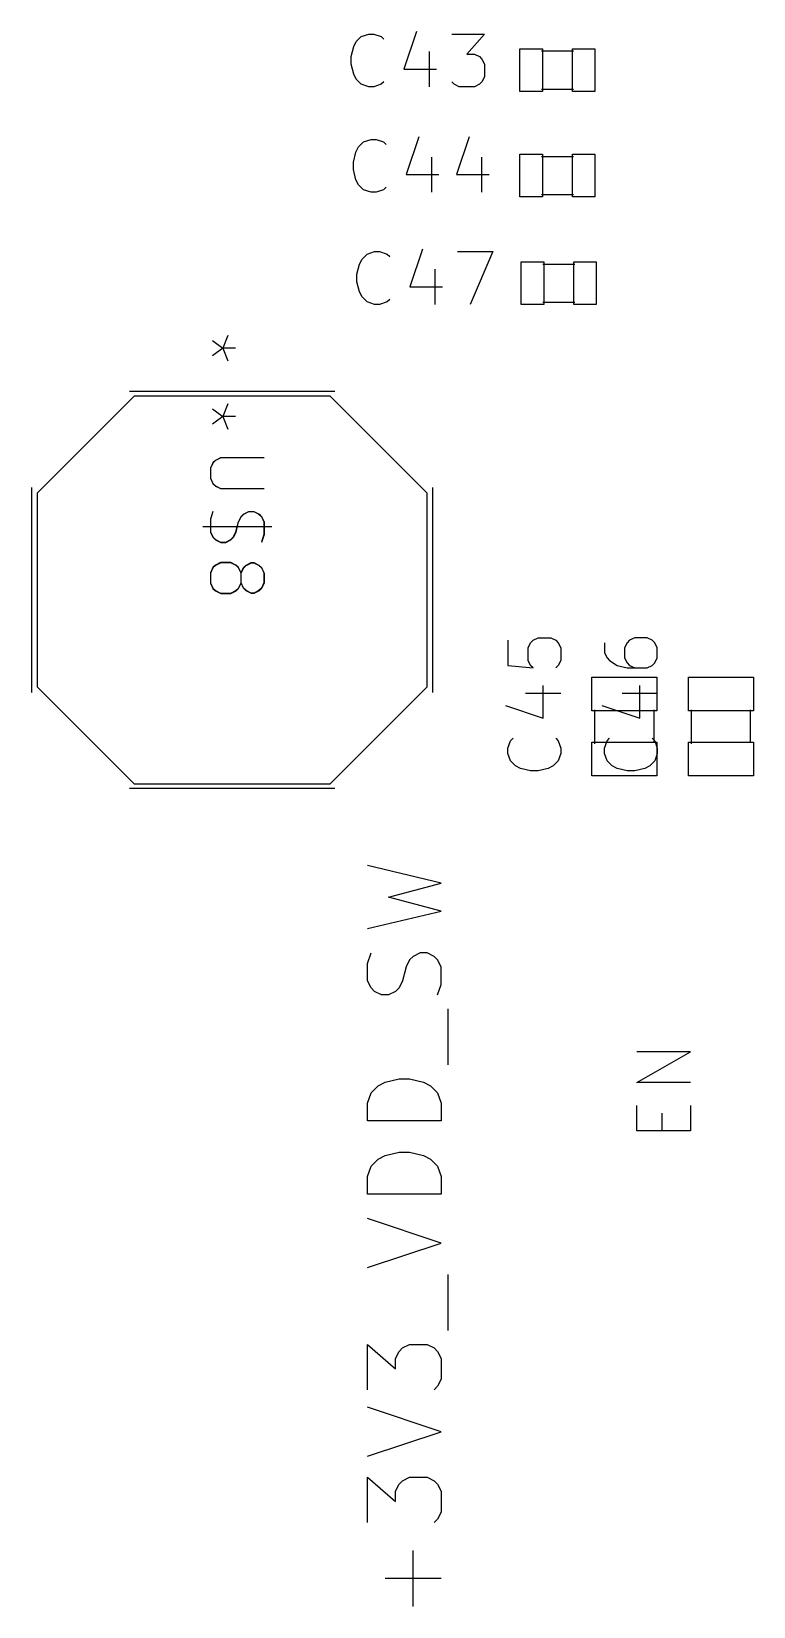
# Model space of a CAD drawing. Header units: millimetres. Extents: x 0 to 280, y -704 to 300.
# Drawn here: x 51.27 to 67.35, y 160.88 to 195.99 of the extents above; entities that cross this region are included whole.
import ezdxf

# ---------------------------------------------------------------- set-up
doc = ezdxf.new("R2010")
doc.units = ezdxf.units.MM
doc.layers.add('F.Fab', color=9, linetype='CONTINUOUS', true_color=0xafafaf)
doc.layers.add('F.Silkscreen', color=41, linetype='CONTINUOUS', true_color=0xf2eda1)

msp = doc.modelspace()

# ---------------------------------------------------------------- linework, layer by layer
at = {"layer": 'F.Fab', "linetype": 'CONTINUOUS'}
for p, q in [((62.1518, 194.6501), (62.1518, 195.6001)), ((62.1518, 195.6001), (62.6519, 195.6001)), ((62.634, 195.552), (63.346, 195.552)), ((62.6519, 195.6001), (62.6519, 194.6501)), ((63.3202, 194.6501), (63.3202, 195.6001)), ((63.3202, 195.6001), (63.8203, 195.6001)), ((63.8203, 195.6001), (63.8203, 194.6501)), ((62.6519, 194.6501), (62.1518, 194.6501)), ((62.634, 194.701), (63.346, 194.701)), ((63.8203, 194.6501), (63.3202, 194.6501)), ((62.1518, 192.3001), (62.1518, 193.2501)), ((62.1518, 193.2501), (62.6519, 193.2501)), ((62.634, 193.202), (63.346, 193.202)), ((62.6519, 193.2501), (62.6519, 192.3001)), ((63.3202, 192.3001), (63.3202, 193.2501)), ((63.3202, 193.2501), (63.8203, 193.2501)), ((63.8203, 193.2501), (63.8203, 192.3001)), ((62.6519, 192.3001), (62.1518, 192.3001)), ((62.634, 192.351), (63.346, 192.351)), ((63.8203, 192.3001), (63.3202, 192.3001)), ((62.1818, 189.9001), (62.1818, 190.8501)), ((62.1818, 190.8501), (62.6819, 190.8501)), ((62.664, 190.802), (63.376, 190.802)), ((62.6819, 190.8501), (62.6819, 189.9001)), ((63.3502, 189.9001), (63.3502, 190.8501)), ((63.3502, 190.8501), (63.8503, 190.8501)), ((63.8503, 190.8501), (63.8503, 189.9001)), ((62.664, 189.951), (63.376, 189.951)), ((62.6819, 189.9001), (62.1818, 189.9001)), ((63.8503, 189.9001), (63.3502, 189.9001)), ((53.5556, 187.858), (51.3966, 185.699)), ((57.9244, 187.858), (53.5556, 187.858)), ((60.0834, 185.699), (57.9244, 187.858)), ((55.302232, 187.57443), (55.529623, 187.403888)), ((55.302232, 187.57443), (55.529623, 187.403888)), ((55.643318, 187.688126), (55.529623, 187.403888)), ((55.643318, 187.688126), (55.529623, 187.403888)), ((55.529623, 187.403888), (55.302232, 187.233345)), ((55.529623, 187.403888), (55.302232, 187.233345)), ((55.813861, 187.403888), (55.529623, 187.403888)), ((55.529623, 187.403888), (55.643318, 187.119649)), ((55.813861, 187.403888), (55.529623, 187.403888)), ((55.529623, 187.403888), (55.643318, 187.119649)), ((55.368756, 186.425383), (55.311909, 186.368535)), ((55.369513, 186.427085), (55.312448, 186.370019)), ((55.482451, 186.48223), (55.368756, 186.425383)), ((55.483644, 186.48415), (55.369513, 186.427085)), ((56.448861, 186.48223), (55.482451, 186.48223)), ((56.453754, 186.48415), (55.483644, 186.48415)), ((55.311909, 186.368535), (55.255061, 186.25484)), ((55.255061, 186.25484), (55.255061, 186.027449)), ((55.312448, 186.370019), (55.255382, 186.255889)), ((55.255382, 186.255889), (55.255382, 186.027627)), ((51.3966, 185.699), (51.3966, 181.381)), ((55.255061, 186.027449), (55.311909, 185.913754)), ((55.255382, 186.027627), (55.312448, 185.913497)), ((55.311909, 185.913754), (55.368756, 185.856907)), ((55.312448, 185.913497), (55.369513, 185.856431)), ((55.368756, 185.856907), (55.482451, 185.800059)), ((55.369513, 185.856431), (55.483644, 185.799366)), ((55.482451, 185.800059), (56.448861, 185.800059)), ((55.483644, 185.799366), (56.453754, 185.799366)), ((60.0834, 181.381), (60.0834, 185.699)), ((55.311909, 185.28843), (55.255061, 185.117887)), ((55.255061, 185.117887), (55.255061, 184.833649)), ((55.312448, 185.285778), (55.255382, 185.114582)), ((55.255382, 185.114582), (55.255382, 184.829256)), ((55.823537, 184.833649), (55.880385, 185.06104)), ((55.826036, 184.829256), (55.883101, 185.057517)), ((55.880385, 185.06104), (55.937232, 185.174735)), ((55.883101, 185.057517), (55.940166, 185.171648)), ((55.937232, 185.174735), (55.99408, 185.231582)), ((55.940166, 185.171648), (55.997232, 185.228713)), ((55.99408, 185.231582), (56.107775, 185.28843)), ((55.997232, 185.228713), (56.111362, 185.285778)), ((56.107775, 185.28843), (56.22147, 185.28843)), ((56.111362, 185.285778), (56.225493, 185.285778)), ((56.22147, 185.28843), (56.335166, 185.231582)), ((56.225493, 185.285778), (56.339624, 185.228713)), ((56.335166, 185.231582), (56.392013, 185.174735)), ((56.339624, 185.228713), (56.396689, 185.171648)), ((56.392013, 185.174735), (56.448861, 185.06104)), ((56.396689, 185.171648), (56.453754, 185.057517)), ((56.448861, 185.06104), (56.448861, 184.776801)), ((56.453754, 185.057517), (56.453754, 184.77219)), ((56.62495, 184.943386), (55.084186, 184.943386)), ((56.619404, 184.947344), (55.084518, 184.947344)), ((55.255061, 184.833649), (55.311909, 184.719954)), ((55.255382, 184.829256), (55.312448, 184.715125)), ((55.311909, 184.719954), (55.368756, 184.663106)), ((55.312448, 184.715125), (55.369513, 184.65806)), ((55.368756, 184.663106), (55.482451, 184.606259)), ((55.369513, 184.65806), (55.483644, 184.600994)), ((55.596147, 184.606259), (55.709842, 184.663106)), ((55.597774, 184.600994), (55.711905, 184.65806)), ((55.709842, 184.663106), (55.766689, 184.719954)), ((55.711905, 184.65806), (55.76897, 184.715125)), ((55.766689, 184.719954), (55.823537, 184.833649)), ((55.76897, 184.715125), (55.826036, 184.829256)), ((56.448861, 184.776801), (56.392013, 184.606259)), ((56.453754, 184.77219), (56.396689, 184.600994)), ((55.482451, 184.606259), (55.596147, 184.606259)), ((55.483644, 184.600994), (55.597774, 184.600994)), ((55.311909, 184.037783), (55.255061, 183.924088)), ((55.312448, 184.030341), (55.255382, 183.91621)), ((55.368756, 184.09463), (55.311909, 184.037783)), ((55.369513, 184.087406), (55.312448, 184.030341)), ((55.482451, 184.151478), (55.368756, 184.09463)), ((55.483644, 184.144471), (55.369513, 184.087406)), ((55.709842, 184.151478), (55.482451, 184.151478)), ((55.711905, 184.144471), (55.483644, 184.144471)), ((55.823537, 184.09463), (55.709842, 184.151478)), ((55.826036, 184.087406), (55.711905, 184.144471)), ((55.880385, 184.037783), (55.823537, 184.09463)), ((55.883101, 184.030341), (55.826036, 184.087406)), ((55.937232, 183.924088), (55.880385, 184.037783)), ((55.940166, 183.91621), (55.883101, 184.030341)), ((55.937232, 183.924088), (55.99408, 184.037783)), ((55.940166, 183.91621), (55.997232, 184.030341)), ((55.99408, 184.037783), (56.050928, 184.09463)), ((55.997232, 184.030341), (56.054297, 184.087406)), ((56.050928, 184.09463), (56.164623, 184.151478)), ((56.054297, 184.087406), (56.168428, 184.144471)), ((56.164623, 184.151478), (56.22147, 184.151478)), ((56.168428, 184.144471), (56.225493, 184.144471)), ((56.22147, 184.151478), (56.335166, 184.09463)), ((56.225493, 184.144471), (56.339624, 184.087406)), ((56.335166, 184.09463), (56.392013, 184.037783)), ((56.339624, 184.087406), (56.396689, 184.030341)), ((56.392013, 184.037783), (56.448861, 183.924088)), ((56.396689, 184.030341), (56.453754, 183.91621)), ((55.255061, 183.924088), (55.255061, 183.696697)), ((55.255061, 183.696697), (55.311909, 183.583002)), ((55.255382, 183.91621), (55.255382, 183.687949)), ((55.255382, 183.687949), (55.312448, 183.573818)), ((55.880385, 183.583002), (55.937232, 183.696697)), ((55.883101, 183.573818), (55.940166, 183.687949)), ((55.937232, 183.696697), (55.937232, 183.924088)), ((55.99408, 183.583002), (55.937232, 183.696697)), ((55.940166, 183.687949), (55.940166, 183.91621)), ((55.997232, 183.573818), (55.940166, 183.687949)), ((56.448861, 183.696697), (56.392013, 183.583002)), ((56.453754, 183.687949), (56.396689, 183.573818)), ((56.448861, 183.924088), (56.448861, 183.696697)), ((56.453754, 183.91621), (56.453754, 183.687949)), ((55.311909, 183.583002), (55.368756, 183.526154)), ((55.312448, 183.573818), (55.369513, 183.516753)), ((55.368756, 183.526154), (55.482451, 183.469307)), ((55.369513, 183.516753), (55.483644, 183.459687)), ((55.482451, 183.469307), (55.709842, 183.469307)), ((55.483644, 183.459687), (55.711905, 183.459687)), ((55.709842, 183.469307), (55.823537, 183.526154)), ((55.711905, 183.459687), (55.826036, 183.516753)), ((55.823537, 183.526154), (55.880385, 183.583002)), ((55.826036, 183.516753), (55.883101, 183.573818)), ((56.050928, 183.526154), (55.99408, 183.583002)), ((56.054297, 183.516753), (55.997232, 183.573818)), ((56.164623, 183.469307), (56.050928, 183.526154)), ((56.168428, 183.459687), (56.054297, 183.516753)), ((56.22147, 183.469307), (56.164623, 183.469307)), ((56.225493, 183.459687), (56.168428, 183.459687)), ((56.335166, 183.526154), (56.22147, 183.469307)), ((56.339624, 183.516753), (56.225493, 183.459687)), ((56.392013, 183.583002), (56.335166, 183.526154)), ((56.396689, 183.573818), (56.339624, 183.516753)), ((63.7538, 180.8456), (63.7538, 181.5957)), ((63.7538, 181.5957), (65.2039, 181.5957)), ((65.2039, 181.5957), (65.2039, 180.8456)), ((65.9038, 180.8456), (65.9038, 181.5957)), ((65.9038, 181.5957), (67.3539, 181.5957)), ((67.3539, 181.5957), (67.3539, 180.8456)), ((51.3966, 181.381), (53.5556, 179.222)), ((57.9244, 179.222), (60.0834, 181.381)), ((65.2039, 180.8456), (63.7538, 180.8456)), ((63.82, 180.109), (63.82, 180.871)), ((65.14, 180.134), (65.14, 180.871)), ((67.3539, 180.8456), (65.9038, 180.8456)), ((65.97, 180.109), (65.97, 180.871)), ((67.29, 180.134), (67.29, 180.871)), ((63.7538, 179.3978), (63.7538, 180.1479)), ((63.7538, 180.1479), (65.2039, 180.1479)), ((65.2039, 180.1479), (65.2039, 179.3978)), ((65.9038, 179.3978), (65.9038, 180.1479)), ((65.9038, 180.1479), (67.3539, 180.1479)), ((67.3539, 180.1479), (67.3539, 179.3978)), ((65.2039, 179.3978), (63.7538, 179.3978)), ((67.3539, 179.3978), (65.9038, 179.3978)), ((53.5556, 179.222), (57.9244, 179.222)), ((60.392417, 177.006965), (58.756657, 177.396432)), ((59.224017, 176.695392), (60.392417, 177.006965)), ((60.392417, 176.383818), (59.224017, 176.695392)), ((58.756657, 175.994352), (60.392417, 176.383818)), ((58.756657, 175.215418), (58.83455, 175.449098)), ((58.756657, 174.825951), (58.756657, 175.215418)), ((59.691377, 175.293311), (59.613484, 175.137525)), ((59.76927, 175.371205), (59.691377, 175.293311)), ((59.925057, 175.449098), (59.76927, 175.371205)), ((60.080844, 175.449098), (59.925057, 175.449098)), ((60.23663, 175.371205), (60.080844, 175.449098)), ((60.314524, 175.293311), (60.23663, 175.371205)), ((60.392417, 175.137525), (60.314524, 175.293311)), ((58.83455, 174.670165), (58.756657, 174.825951)), ((59.53559, 174.825951), (59.457697, 174.670165)), ((59.613484, 175.137525), (59.53559, 174.825951)), ((60.392417, 174.748058), (60.392417, 175.137525)), ((58.912444, 174.592271), (58.83455, 174.670165)), ((59.06823, 174.514378), (58.912444, 174.592271)), ((59.224017, 174.514378), (59.06823, 174.514378)), ((59.379804, 174.592271), (59.224017, 174.514378)), ((59.457697, 174.670165), (59.379804, 174.592271)), ((60.314524, 174.514378), (60.392417, 174.748058)), ((60.548204, 172.956512), (60.548204, 174.202805)), ((64.751544, 172.563388), (65.947544, 173.246817)), ((65.947544, 173.246817), (64.751544, 173.246817)), ((58.83455, 172.333365), (58.990337, 172.489152)), ((58.990337, 172.489152), (59.146124, 172.567045)), ((59.146124, 172.567045), (59.457697, 172.644938)), ((59.457697, 172.644938), (59.691377, 172.644938)), ((59.691377, 172.644938), (60.00295, 172.567045)), ((60.00295, 172.567045), (60.158737, 172.489152)), ((60.158737, 172.489152), (60.314524, 172.333365)), ((65.947544, 172.563388), (64.751544, 172.563388)), ((58.756657, 172.099685), (58.83455, 172.333365)), ((58.756657, 171.710218), (58.756657, 172.099685)), ((60.314524, 172.333365), (60.392417, 172.099685)), ((60.392417, 172.099685), (60.392417, 171.710218)), ((64.751544, 171.481293), (64.751544, 172.050817)), ((65.947544, 172.050817), (65.947544, 171.481293)), ((60.392417, 171.710218), (58.756657, 171.710218)), ((65.321068, 171.481293), (65.321068, 171.87996)), ((65.947544, 171.481293), (64.751544, 171.481293)), ((59.146124, 170.931285), (59.457697, 171.009178)), ((59.457697, 171.009178), (59.691377, 171.009178)), ((59.691377, 171.009178), (60.00295, 170.931285)), ((58.756657, 170.463925), (58.83455, 170.697605)), ((58.83455, 170.697605), (58.990337, 170.853392)), ((58.990337, 170.853392), (59.146124, 170.931285)), ((60.00295, 170.931285), (60.158737, 170.853392)), ((60.158737, 170.853392), (60.314524, 170.697605)), ((60.314524, 170.697605), (60.392417, 170.463925)), ((58.756657, 170.074458), (58.756657, 170.463925)), ((60.392417, 170.463925), (60.392417, 170.074458)), ((60.392417, 170.074458), (58.756657, 170.074458)), ((60.392417, 168.983952), (58.756657, 169.529205)), ((58.756657, 168.438698), (60.392417, 168.983952)), ((60.548204, 167.036619), (60.548204, 168.282912)), ((58.756657, 165.712432), (58.756657, 166.725045)), ((58.756657, 166.725045), (59.379804, 166.179792)), ((59.379804, 166.413472), (59.457697, 166.569258)), ((59.379804, 166.179792), (59.379804, 166.413472)), ((59.457697, 166.569258), (59.53559, 166.647152)), ((59.53559, 166.647152), (59.691377, 166.725045)), ((59.691377, 166.725045), (60.080844, 166.725045)), ((60.080844, 166.725045), (60.23663, 166.647152)), ((60.23663, 166.647152), (60.314524, 166.569258)), ((60.314524, 166.569258), (60.392417, 166.413472)), ((60.392417, 166.413472), (60.392417, 165.946112)), ((60.314524, 165.790325), (60.23663, 165.712432)), ((60.392417, 165.946112), (60.314524, 165.790325)), ((60.392417, 164.777712), (58.756657, 165.322965)), ((58.756657, 164.232458), (60.392417, 164.777712)), ((58.756657, 162.752485), (58.756657, 163.765098)), ((58.756657, 163.765098), (59.379804, 163.219845)), ((59.379804, 163.453525), (59.457697, 163.609311)), ((59.457697, 163.609311), (59.53559, 163.687205)), ((59.53559, 163.687205), (59.691377, 163.765098)), ((59.691377, 163.765098), (60.080844, 163.765098)), ((60.080844, 163.765098), (60.23663, 163.687205)), ((60.23663, 163.687205), (60.314524, 163.609311)), ((60.314524, 163.609311), (60.392417, 163.453525)), ((59.379804, 163.219845), (59.379804, 163.453525)), ((60.392417, 163.453525), (60.392417, 162.986165)), ((60.392417, 162.986165), (60.314524, 162.830378)), ((60.314524, 162.830378), (60.23663, 162.752485)), ((59.76927, 160.883044), (59.76927, 162.129338)), ((60.392417, 161.506191), (59.146124, 161.506191))]:
    msp.add_line(p, q, dxfattribs=at)
at = {"layer": 'F.Silkscreen', "linetype": 'CONTINUOUS'}
for p, q in [((58.614695, 195.874347), (58.78277, 195.930372)), ((58.78277, 195.930372), (58.89482, 195.930372)), ((58.89482, 195.930372), (59.062896, 195.874347)), ((59.847248, 195.986398), (59.567122, 195.14602)), ((60.6316, 195.930372), (61.359927, 195.930372)), ((61.359927, 195.930372), (60.967751, 195.482171)), ((58.390594, 195.426146), (58.446619, 195.650247)), ((58.446619, 195.650247), (58.502644, 195.762297)), ((58.502644, 195.762297), (58.614695, 195.874347)), ((59.062896, 195.874347), (59.118921, 195.818322)), ((60.127374, 195.538196), (60.127374, 194.753844)), ((58.390594, 195.258071), (58.390594, 195.426146)), ((58.446619, 195.03397), (58.390594, 195.258071)), ((60.967751, 195.482171), (61.135826, 195.482171)), ((61.135826, 195.482171), (61.247877, 195.426146)), ((61.247877, 195.426146), (61.303902, 195.370121)), ((61.303902, 195.370121), (61.359927, 195.258071)), ((61.359927, 195.258071), (61.359927, 194.977945)), ((58.502644, 194.92192), (58.446619, 195.03397)), ((58.614695, 194.80987), (58.502644, 194.92192)), ((59.118921, 194.865895), (59.062896, 194.80987)), ((59.567122, 195.14602), (60.295449, 195.14602)), ((60.687625, 194.80987), (60.6316, 194.865895)), ((61.303902, 194.865895), (61.247877, 194.80987)), ((61.359927, 194.977945), (61.303902, 194.865895)), ((58.78277, 194.753844), (58.614695, 194.80987)), ((58.89482, 194.753844), (58.78277, 194.753844)), ((59.062896, 194.80987), (58.89482, 194.753844)), ((60.799675, 194.753844), (60.687625, 194.80987)), ((61.135826, 194.753844), (60.799675, 194.753844)), ((61.247877, 194.80987), (61.135826, 194.753844)), ((58.552644, 193.412297), (58.664695, 193.524347)), ((58.664695, 193.524347), (58.83277, 193.580372)), ((58.83277, 193.580372), (58.94482, 193.580372)), ((58.94482, 193.580372), (59.112896, 193.524347)), ((59.112896, 193.524347), (59.168921, 193.468322)), ((59.897248, 193.636398), (59.617122, 192.79602)), ((61.017751, 193.636398), (60.737625, 192.79602)), ((58.440594, 193.076146), (58.496619, 193.300247)), ((58.440594, 192.908071), (58.440594, 193.076146)), ((58.496619, 193.300247), (58.552644, 193.412297)), ((60.177374, 193.188196), (60.177374, 192.403844)), ((61.297877, 193.188196), (61.297877, 192.403844)), ((58.496619, 192.68397), (58.440594, 192.908071)), ((59.617122, 192.79602), (60.345449, 192.79602)), ((60.737625, 192.79602), (61.465952, 192.79602)), ((58.552644, 192.57192), (58.496619, 192.68397)), ((58.664695, 192.45987), (58.552644, 192.57192)), ((58.83277, 192.403844), (58.664695, 192.45987)), ((58.94482, 192.403844), (58.83277, 192.403844)), ((59.112896, 192.45987), (58.94482, 192.403844)), ((59.168921, 192.515895), (59.112896, 192.45987)), ((58.632644, 190.912297), (58.744695, 191.024347)), ((58.744695, 191.024347), (58.91277, 191.080372)), ((58.91277, 191.080372), (59.02482, 191.080372)), ((59.02482, 191.080372), (59.192896, 191.024347)), ((59.192896, 191.024347), (59.248921, 190.968322)), ((59.977248, 191.136398), (59.697122, 190.29602)), ((60.7616, 191.080372), (61.545952, 191.080372)), ((61.545952, 191.080372), (61.041726, 189.903844)), ((58.520594, 190.576146), (58.576619, 190.800247)), ((58.576619, 190.800247), (58.632644, 190.912297)), ((60.257374, 190.688196), (60.257374, 189.903844)), ((58.520594, 190.408071), (58.520594, 190.576146)), ((58.576619, 190.18397), (58.520594, 190.408071)), ((59.697122, 190.29602), (60.425449, 190.29602)), ((58.632644, 190.07192), (58.576619, 190.18397)), ((58.744695, 189.95987), (58.632644, 190.07192)), ((58.91277, 189.903844), (58.744695, 189.95987)), ((59.192896, 189.95987), (59.02482, 189.903844)), ((59.248921, 190.015895), (59.192896, 189.95987)), ((59.02482, 189.903844), (58.91277, 189.903844)), ((55.643318, 189.212126), (55.529623, 188.927888)), ((55.643318, 189.212126), (55.529623, 188.927888)), ((55.302232, 189.09843), (55.529623, 188.927888)), ((55.302232, 189.09843), (55.529623, 188.927888)), ((55.529623, 188.927888), (55.302232, 188.757345)), ((55.529623, 188.927888), (55.302232, 188.757345)), ((55.813861, 188.927888), (55.529623, 188.927888)), ((55.529623, 188.927888), (55.643318, 188.643649)), ((55.813861, 188.927888), (55.529623, 188.927888)), ((55.529623, 188.927888), (55.643318, 188.643649)), ((58.026, 187.9596), (53.454, 187.9596)), ((51.2696, 185.826), (51.2696, 181.254)), ((60.2104, 181.254), (60.2104, 185.826)), ((61.884627, 182.418902), (61.884627, 181.85865)), ((62.332828, 182.250826), (62.388853, 182.362877)), ((62.332828, 181.970701), (62.332828, 182.250826)), ((62.388853, 182.362877), (62.444878, 182.418902)), ((62.444878, 182.418902), (62.556928, 182.474927)), ((62.556928, 182.474927), (62.837054, 182.474927)), ((62.837054, 182.474927), (62.949104, 182.418902)), ((62.949104, 182.418902), (63.00513, 182.362877)), ((63.00513, 182.362877), (63.061155, 182.250826)), ((63.061155, 182.250826), (63.061155, 181.970701)), ((64.034627, 182.362877), (64.034627, 182.138776)), ((64.538853, 182.362877), (64.482828, 182.250826)), ((64.482828, 182.250826), (64.482828, 182.026726)), ((64.594878, 182.418902), (64.538853, 182.362877)), ((64.706928, 182.474927), (64.594878, 182.418902)), ((64.987054, 182.474927), (64.706928, 182.474927)), ((65.099104, 182.418902), (64.987054, 182.474927)), ((65.15513, 182.362877), (65.099104, 182.418902)), ((65.211155, 182.250826), (65.15513, 182.362877)), ((65.211155, 182.026726), (65.211155, 182.250826)), ((61.884627, 181.85865), (62.444878, 181.802625)), ((62.388853, 181.85865), (62.332828, 181.970701)), ((62.444878, 181.802625), (62.388853, 181.85865)), ((63.00513, 181.85865), (62.949104, 181.802625)), ((63.061155, 181.970701), (63.00513, 181.85865)), ((64.034627, 182.138776), (64.090652, 182.026726)), ((64.090652, 182.026726), (64.146677, 181.970701)), ((64.146677, 181.970701), (64.314752, 181.85865)), ((64.314752, 181.85865), (64.538853, 181.802625)), ((64.482828, 182.026726), (64.538853, 181.914675)), ((64.538853, 181.914675), (64.594878, 181.85865)), ((64.594878, 181.85865), (64.706928, 181.802625)), ((64.987054, 181.802625), (65.099104, 181.85865)), ((65.099104, 181.85865), (65.15513, 181.914675)), ((65.15513, 181.914675), (65.211155, 182.026726)), ((64.538853, 181.802625), (64.987054, 181.802625)), ((62.276803, 181.242374), (63.061155, 181.242374)), ((62.668979, 180.682122), (62.668979, 181.410449)), ((64.426803, 181.242374), (65.211155, 181.242374)), ((64.818979, 180.682122), (64.818979, 181.410449)), ((61.828602, 180.962248), (62.668979, 180.682122)), ((63.978602, 180.962248), (64.818979, 180.682122)), ((61.884627, 180.00982), (61.940652, 180.177896)), ((61.940652, 180.177896), (61.996677, 180.233921)), ((62.949104, 180.233921), (63.00513, 180.177896)), ((63.00513, 180.177896), (63.061155, 180.00982)), ((64.034627, 180.00982), (64.090652, 180.177896)), ((64.090652, 180.177896), (64.146677, 180.233921)), ((65.099104, 180.233921), (65.15513, 180.177896)), ((65.15513, 180.177896), (65.211155, 180.00982)), ((61.884627, 179.89777), (61.884627, 180.00982)), ((61.940652, 179.729695), (61.884627, 179.89777)), ((62.052702, 179.617644), (61.940652, 179.729695)), ((63.00513, 179.729695), (62.893079, 179.617644)), ((63.061155, 179.89777), (63.00513, 179.729695)), ((63.061155, 180.00982), (63.061155, 179.89777)), ((64.034627, 179.89777), (64.034627, 180.00982)), ((64.090652, 179.729695), (64.034627, 179.89777)), ((64.202702, 179.617644), (64.090652, 179.729695)), ((65.15513, 179.729695), (65.043079, 179.617644)), ((65.211155, 179.89777), (65.15513, 179.729695)), ((65.211155, 180.00982), (65.211155, 179.89777)), ((62.164752, 179.561619), (62.052702, 179.617644)), ((62.388853, 179.505594), (62.164752, 179.561619)), ((62.556928, 179.505594), (62.388853, 179.505594)), ((62.781029, 179.561619), (62.556928, 179.505594)), ((62.893079, 179.617644), (62.781029, 179.561619)), ((64.314752, 179.561619), (64.202702, 179.617644)), ((64.538853, 179.505594), (64.314752, 179.561619)), ((64.706928, 179.505594), (64.538853, 179.505594)), ((64.931029, 179.561619), (64.706928, 179.505594)), ((65.043079, 179.617644), (64.931029, 179.561619)), ((53.454, 179.1204), (58.026, 179.1204))]:
    msp.add_line(p, q, dxfattribs=at)

doc.saveas('drawing.dxf')
